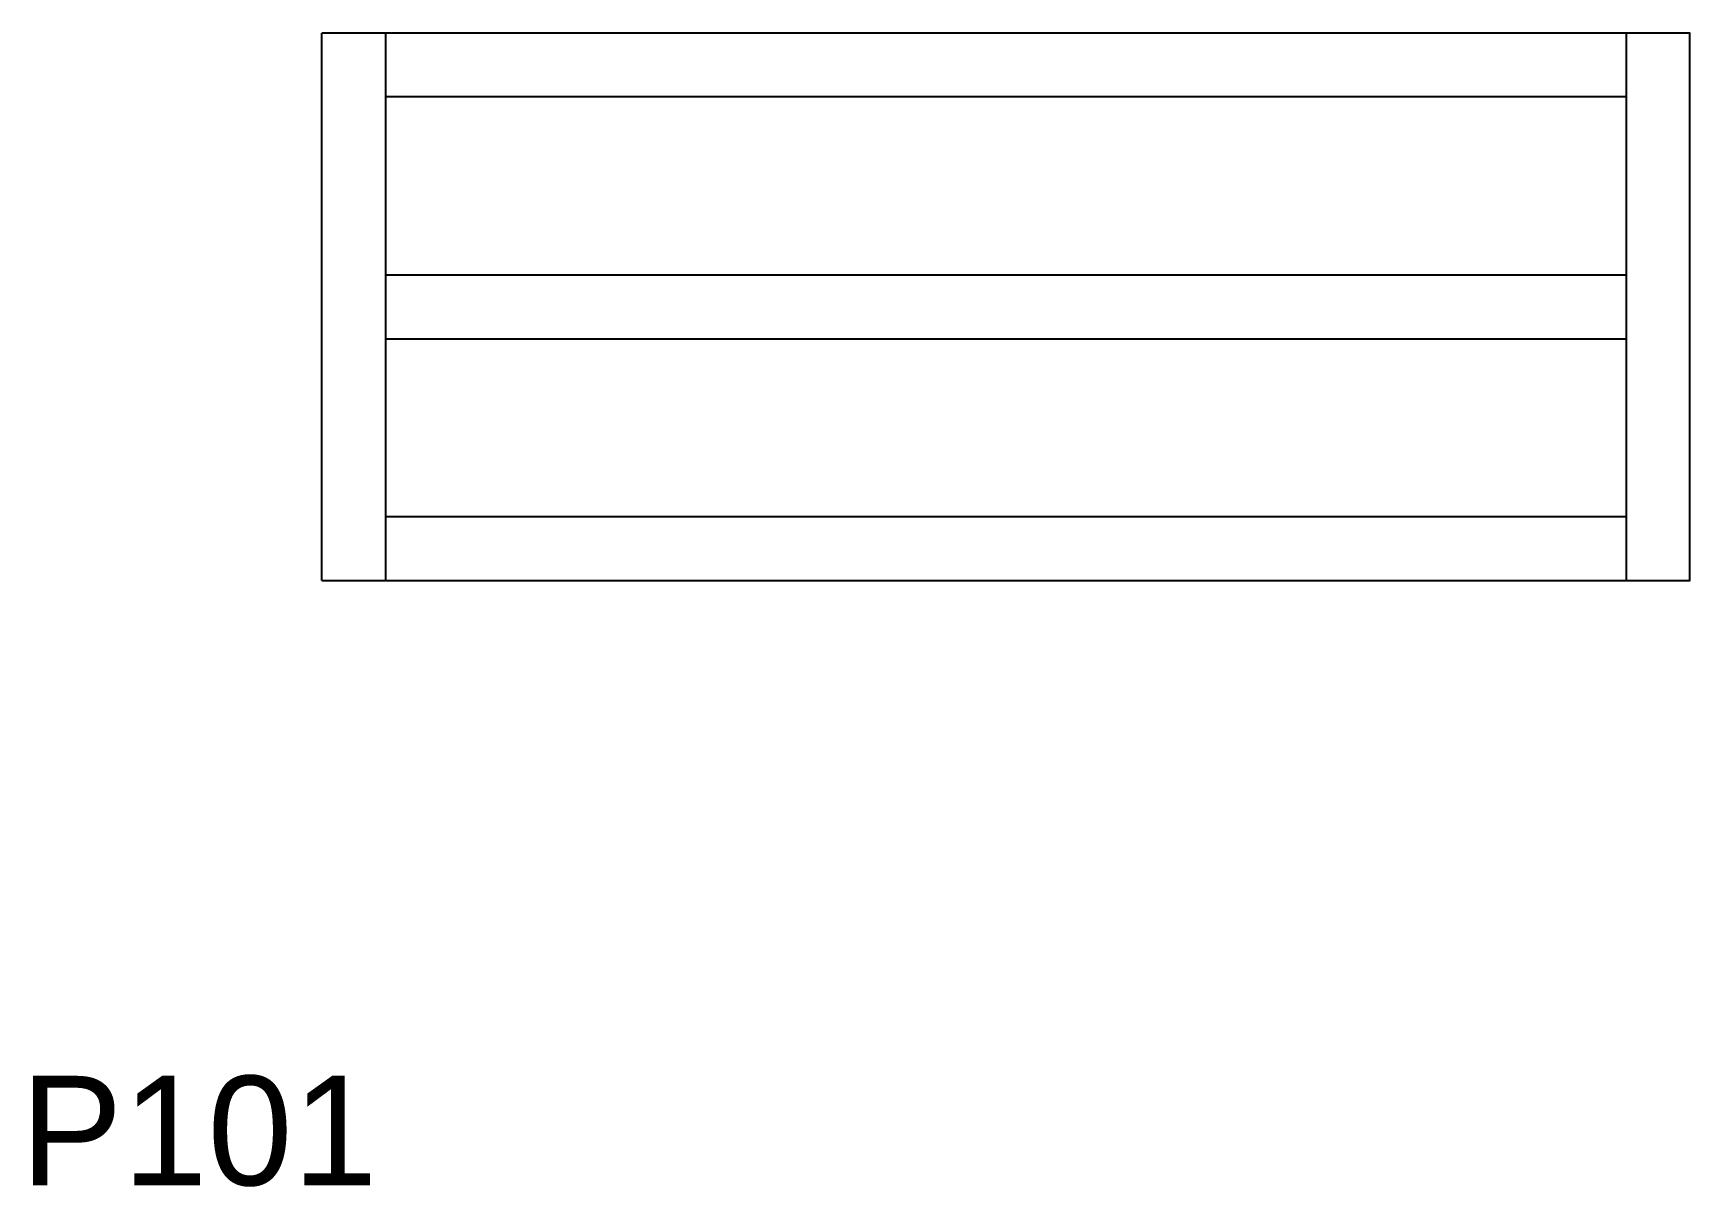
# Model space of a CAD drawing. Extents: x 2388 to 2569, y 15678 to 15804.
import ezdxf

# ---------------------------------------------------------------- set-up
doc = ezdxf.new("R2010")
doc.units = 0
for name, color, linetype in [('5', 5, 'Continuous'), ('Painéis', 200, 'Continuous'), ('SARR_2.2x7', 40, 'Continuous')]:
    doc.layers.add(name, color=color, linetype=linetype)
doc.styles.get("Standard").update_dxf_attribs({"font": 'arial.ttf'})

msp = doc.modelspace()

# ---------------------------------------------------------------- linework, layer by layer
at = {"layer": 'Painéis'}
msp.add_line((2419.25, 15744.15), (2419.25, 15804.15), dxfattribs=at)
msp.add_lwpolyline([(2419.25, 15744.15), (2569.25, 15744.15), (2569.25, 15804.15), (2419.25, 15804.15)], dxfattribs=at)
at = {"layer": 'SARR_2.2x7', "linetype": 'Continuous'}
for p, q in [((2562.25, 15804.15), (2562.25, 15744.15)), ((2562.25, 15797.15), (2426.25, 15797.15)), ((2426.25, 15777.65), (2562.25, 15777.65)), ((2426.25, 15770.65), (2562.25, 15770.65)), ((2426.25, 15751.15), (2562.25, 15751.15))]:
    msp.add_line(p, q, dxfattribs=at)
msp.add_lwpolyline([(2426.25, 15744.15), (2426.25, 15804.15)], dxfattribs=at)

# ---------------------------------------------------------------- texts
at = {"layer": '5', "linetype": 'Continuous'}
msp.add_text('P101', height=12, rotation=360, dxfattribs=at).set_placement((2386.2, 15677.84))

doc.saveas('drawing.dxf')
